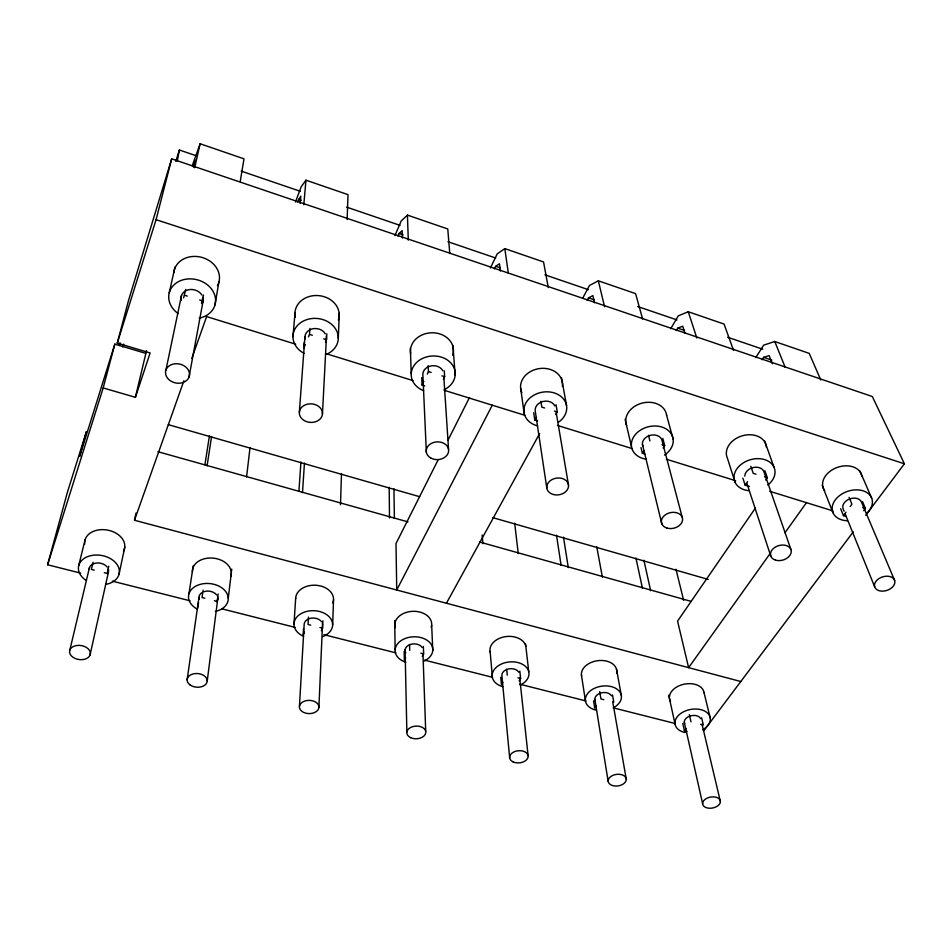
<?xml version="1.0" encoding="UTF-8"?>
<svg xmlns="http://www.w3.org/2000/svg" width="952" height="952" viewBox="0 0 952 952"><rect width="100%" height="100%" fill="white"/><g stroke="black" fill="none" stroke-linecap="round" stroke-linejoin="round"><path stroke-width="1.43" d="M340.495 504.762L341.482 473.739M332.653 624.952L333.533 599.712M347.147 219.412L348.004 194.648L305.949 180.178L301.213 186.747L295.489 201.967M338.305 338.388L339.305 313.291M321.336 630.724L322.573 628.177L322.895 620.799M318.908 707.514A9.758 6.616 0.9 0 0 304.878 701.005A9.758 6.616 0.9 0 0 303.724 712.429A9.758 6.616 0.9 0 0 318.908 707.514L322.466 625.119A9.163 6.533 1.4 0 0 322.323 623.417M322.454 414.06A11.591 9.294 4 0 0 305.83 404.636A11.591 9.294 4 0 0 304.426 420.677A11.591 9.294 4 0 0 322.454 414.06L326.369 338.436A10.758 8.984 5.2 0 0 326.203 336.092M325.465 342.232L326.524 339.697L326.833 333.795M308.472 617.122L308.067 624.5L310.709 625.167M303.533 628.82L303.2 634.734L304.414 632.176M299.428 706.503L304.188 624.036A9.163 6.533 1.4 0 1 311.542 618.122A9.163 6.533 1.4 0 1 321.562 621.787M293.978 624.203L295.703 597.868M302.498 492.612L304.45 463.112M308.46 336.925L309.495 334.366L309.912 328.476M298.928 491.137L300.939 461.982M304.2 342.553L303.771 348.408L305.33 344.576M299.344 412.275L304.926 336.651M292.954 336.71L294.989 313.065M303.819 204.728L305.949 180.178M300.142 203.395L300.808 196.136L297.417 202.086M246.592 476.928L250.031 447.511M228.266 598.296L231.764 569.129M218.139 594.024L217.187 601.39L214.438 600.688M207.227 680.942L217.818 598.451M203.097 590.18L202.05 597.547L204.811 598.249M187.116 679.859L198.98 597.309M197.719 608.173L198.551 602.342M188.96 593.762L193.185 566.035M207.084 465.849L211.582 436.492M204.918 464.766L209.44 435.742M240.201 181.665L243.998 158.853L200.122 143.752L192.209 165.922M214.974 304.914L218.972 281.625M189.067 376.956A12.09 9.651 11.7 0 0 174.549 363.831A12.09 9.651 11.7 0 0 168.92 379.646A12.09 9.651 11.7 0 0 189.067 376.956L203.288 299.868M201.491 303.486L203.49 295.037M177.286 161.055L179.369 149.999L196.231 155.759M183.617 297.905L185.711 289.444M740.799 681.525L134.482 520.256L135.993 513.057M165.934 370.078L181.487 295.572M119.024 574.294L124.807 547.067M90.071 654.964A10.46 7.069 8.3 0 0 76.969 645.48A10.46 7.069 8.3 0 0 72.816 657.154A10.46 7.069 8.3 0 0 90.071 654.964L108.349 572.414M169.23 292.883L175.025 266.834M108.79 566.178L107.183 573.425L104.303 572.699M194.708 167.754L200.122 143.752M193.494 167.243L195.112 160.138L192.732 166.338M145.632 353.323L114.835 344.112L103.173 387.952L135.398 397.305L146.548 350.526M93.058 562.263L91.38 569.403L94.248 570.141M69.817 650.157L89.452 567.606M78.671 565.714L85.037 539.939M135.398 397.305L150.13 352.954L117.274 343.101L156.069 219.674L171.681 158.841L872.318 396.52L904.4 463.802L865.713 515.294M117.274 343.101L128.579 300.249L171.681 158.841M80.694 573.14L47.6 564.762L67.33 492.529L86.37 431.625L79.671 456.377L114.835 344.112M119.226 345.576L120 342.732M47.6 564.762L103.173 387.952M175.799 161.34L179.369 149.999M122.796 346.933L123.689 344.1M134.482 520.256L183.891 380.752M191.792 358.428L206.62 316.576L295.715 344.219M394.89 235.668L401.197 220.983L407.42 215.093L447.773 228.98L449.76 253.506M397.924 236.167L399.078 233.49L402.172 230.646L402.387 238.048M424.735 385.893L422.045 385.06L423.795 381.395M427.281 374.065L428.448 371.613L428.15 365.723M490.387 268.036L497.218 253.863L504.81 248.615L543.556 261.955L548.281 287.611M494.421 268.892L495.683 266.31L499.455 263.775L500.443 271.07M443.37 379.36L444.667 376.695L444.275 370.78M438.075 459.935L395.996 543.533L396.734 590.014L492.279 405.207M448.094 440.026L469.467 397.555M582.85 297.916L589.49 285.469L598.344 280.804L635.591 293.621L642.588 318.956M587.146 300.344L588.491 297.845L592.906 295.608L594.56 302.784M405.695 657.749L404.35 660.224L404.172 651.335M537.594 420.879L534.798 420.01L536.19 417.428M446.428 603.235L539.653 433.541M422.272 656.333L423.64 653.869L423.366 646.491M555.849 414.513L557.265 411.942L556.016 404.683M670.732 328.702L678.252 315.874L688.26 311.744L724.079 324.073L733.54 350.431M676.325 330.582L677.741 328.166L682.739 326.203L684.964 333.26M502.906 682.287L501.454 684.678L500.752 677.277M645.051 454.175L642.386 453.354L643.897 450.879M519.149 680.906L520.625 678.526L519.816 671.136M663.163 448.047L664.686 445.584L662.806 438.444M755.781 357.547L763.683 345.136L774.761 341.518L809.236 353.382L820.803 380.026M762.147 359.689L763.635 357.345L769.168 355.632L772.358 363.747M596.285 705.86L594.726 708.169L593.548 700.874M749.379 486.508L745.166 485.199L747.57 481.629M765.682 480.082L767.3 477.714L764.861 470.716M755.436 508.035L677.562 621.12L688.617 667.649L770.335 553.255M784.948 532.787L806.451 502.68M687.13 731.445L684.393 730.755L686.047 728.53M846.138 516.496L843.448 515.663L845.983 512.224M850.219 506.5L851.921 504.215L849.077 497.349M863.702 510.712L865.404 508.439L862.536 501.656M703.802 730.755L853.266 531.847M319.943 627.511L322.573 628.177M420.855 653.167L423.64 653.869M517.947 677.848L520.625 678.526M603.806 699.672L600.95 698.947L599.736 691.664M700.589 724.282L703.338 724.972L701.624 717.796M112.36 581.148L190.067 600.795M221.721 608.804L295.12 627.38M323.894 634.651L395.853 652.858M424.628 660.141L492.267 677.241M519.613 684.167L585.801 700.91M613.147 707.824L675.027 723.472M157.853 451.688L408.015 521.91M479.499 541.974L691.069 601.355M168.254 424.64L419.677 496.706M492.541 517.579L708.252 579.411M326.822 353.87L413.085 380.633M444.203 390.284L524.838 415.298M557.384 425.401L632.39 448.666M666.352 459.209L735.694 480.724M769.656 491.256L832.929 510.891M184.521 295.227L187.27 296.096M199.658 299.975L202.419 300.832M309.495 334.366L312.339 335.259M323.692 338.805L326.524 339.697M428.448 371.613L431.149 372.458M441.966 375.85L444.667 376.695M544.615 407.992L541.795 407.111L540.891 401.304M554.445 411.062L557.265 411.942M662.009 444.751L664.686 445.584M756.019 474.179L753.199 473.299L750.842 466.302M764.48 476.833L767.3 477.714M862.714 507.594L865.404 508.439M156.069 219.674L904.4 463.802M298.476 199.301L301.248 200.253M399.078 233.49L403.22 234.894M495.683 266.31L499.8 267.702M588.491 297.845L593.965 299.701M677.741 328.166L684.583 330.487M763.635 357.345L771.858 360.142M241.225 171.122L300.261 191.281M346.659 207.131L400.078 225.374M447.868 241.689L495.671 258.016M544.877 274.819L588.455 289.705M637.65 306.508L677.015 319.943M727.625 337.234L762.766 349.229M859.953 471.085L871.687 498.158M894.678 580.53A10.472 7.092 -17.8 0 0 877.875 579.375A10.472 7.092 -17.8 0 0 881.481 591.121A10.472 7.092 -17.8 0 0 894.678 580.53L861.584 502.358A9.806 6.973 -18.9 0 0 850.16 498.765A9.806 6.973 -18.9 0 0 842.972 508.499L844.079 511.248M845.197 514.009L874.698 586.872M774.761 341.518L785.21 367.365M840.676 508.773L843.448 515.663M822.207 485.425L832.964 512.664M764.611 440.931L774.036 467.301M790.945 549.554L763.897 471.656A9.913 7.366 -16.9 0 0 753.199 467.551A9.913 7.366 -16.9 0 0 744.785 476.131M746.975 483.604L770.799 556.146M742.869 478.178L745.166 485.199M688.26 311.744L696.816 337.984M727.53 458.578L735.099 482.343M666.519 414.929L673.159 439.158M682.144 517.067L661.759 439.562A10.044 7.783 -13.8 0 0 649.264 435.635A10.044 7.783 -13.8 0 0 642.862 446.167M648.49 435.266L649.93 440.966M675.979 569.26L683.655 600.391M703.968 692.39L710.299 718.224M642.386 444.191L661.842 523.909M640.993 447.618L642.386 453.354M598.344 280.804L604.544 306.687M702.052 724.341L720.39 801.477A8.973 5.569 -10.1 0 1 707.205 807.939A8.973 5.569 -10.1 0 1 706.908 798.24A8.973 5.569 -10.1 0 1 720.39 801.477M625.119 419.368L631.473 446.571M689.343 714.654L690.997 721.842M684.262 722.151L702.612 803.667M682.786 723.568L684.393 730.755M643.897 560.24L650.656 590.716M668.744 695.186L675.016 723.972M635.924 558.039L642.433 588.205M596.749 546.722L602.378 577.174M616.515 669.149L621.311 695.436M561.525 377.825L566.547 405.564M612.505 694.924L613.778 702.207M612.695 701.695L626.249 779.057A9.115 5.831 -8 0 1 613.147 785.733A9.115 5.831 -8 0 1 612.207 775.678A9.115 5.831 -8 0 1 626.249 779.057M556.17 412.394L568.511 485.068A10.96 8.425 -8.8 0 1 553.017 494.421A10.96 8.425 -8.8 0 1 551.41 479.915A10.96 8.425 -8.8 0 1 568.511 485.068M594.869 699.47L608.149 781.294M563.489 537.19L568.296 567.618M581.422 674.98L585.516 701.338M556.515 535.262L561.109 565.393M546.793 487.948L535.202 410.764A10.21 8.199 -9.3 0 1 543.033 401.47A10.21 8.199 -9.3 0 1 554.849 405.968M533.715 412.704L534.798 420.01M504.81 248.615L508.356 273.367M520.661 388.273L524.135 413.227M514.675 523.195L518.257 553.588M525.563 643.968L528.765 671.743M519.732 678.062L528.11 755.674M506.678 669.22L507.261 675.135M509.677 757.982L501.906 675.872A8.746 6.057 -5.5 0 1 508.487 668.958A8.746 6.057 -5.5 0 1 518.721 672.16M482.152 535L482.926 543.687M490.125 651.418L492.434 677.8M452.914 345.409L455.175 375.1M443.846 377.325L448.547 449.296M426.353 452.271L422.914 375.743A10.436 8.604 -2.9 0 1 430.387 366.056A10.436 8.604 -2.9 0 1 442.823 370.768M421.724 377.647L422.045 385.06M431.684 625.262L432.779 650.525M407.42 215.093L408.301 240.142M423.009 654.928L425.711 731.279M410.383 348.527L411.216 373.565M409.574 644.433L409.717 650.335M405.088 649.681L406.861 731.981M393.938 488.769L394.378 518.388M394.711 620.561L395.128 649.847M389.178 487.281L389.499 518.019M626.606 425.389A20.73 16.279 -14.1 0 1 642.291 403.065A20.73 16.279 -14.1 0 1 666.638 415.358M521.886 392.712A21.063 17.136 -9.5 0 1 539.022 368.626A21.063 17.136 -9.5 0 1 562.346 386.464M824.658 490.661A20.254 14.625 -19.3 0 1 836.784 467.587A20.254 14.625 -19.3 0 1 861.893 476.547M490.197 652.251A18.112 12.733 -5.6 0 1 504.976 636.721A18.112 12.733 -5.6 0 1 525.825 646.253M84.74 544.056A20.206 14.577 9.8 0 1 107.516 530.085A20.206 14.577 9.8 0 1 123.474 551.184M173.823 272.712A23.086 19.337 14.6 0 1 202.371 257.54A23.086 19.337 14.6 0 1 217.437 285.636M410.633 353.68A21.527 17.981 -2.9 0 1 433.231 332.795A21.527 17.981 -2.9 0 1 452.676 355.191M395.187 627.725A18.493 13.233 -2.2 0 1 413.406 611.303A18.493 13.233 -2.2 0 1 431.197 627.297M295.655 598.641A18.957 13.721 1.6 0 1 317.266 585.373A18.957 13.721 1.6 0 1 332.807 602.961M670.494 701.422A17.541 11.71 -10.7 0 1 682.977 684.452A17.541 11.71 -10.7 0 1 704.087 692.842M727.423 458.233A20.468 15.434 -17.2 0 1 742.536 435.73A20.468 15.434 -17.2 0 1 766.443 447.273M581.553 675.837A17.802 12.221 -8.4 0 1 599.165 660.533A17.802 12.221 -8.4 0 1 616.622 673.207M295.358 317.29A22.17 18.731 5.7 0 1 318.051 295.572A22.17 18.731 5.7 0 1 338.353 320.11M192.399 571.914A19.516 14.173 5.7 0 1 213.748 558.181A19.516 14.173 5.7 0 1 230.789 576.448M684.619 723.556A8.473 5.557 -10.6 0 1 690.224 715.963A8.473 5.557 -10.6 0 1 700.684 718.641M685.202 732.54A17.874 11.733 -10.6 0 1 678.145 715.726A17.874 11.733 -10.6 0 1 705.206 711.334A17.874 11.733 -10.6 0 1 702.731 729.696M108.242 568.784A9.782 6.95 9.4 0 1 107.433 574.044M89.202 569.415A9.782 6.95 9.4 0 1 96.164 563.048A9.782 6.95 9.4 0 1 107.219 567.035M85.704 580.149A20.646 14.685 9.4 0 1 85.728 557.491A20.646 14.685 9.4 0 1 116.691 564A20.646 14.685 9.4 0 1 105.743 584.373M181.427 300.415A11.21 9.282 13.8 0 1 188.079 289.86A11.21 9.282 13.8 0 1 201.907 295.06M202.966 297.417A11.21 9.282 13.8 0 1 202.859 302.26M178.298 313.648A23.657 19.599 13.8 0 1 176.572 282.78A23.657 19.599 13.8 0 1 212.558 290.503A23.657 19.599 13.8 0 1 199.123 318.123M303.557 636.257A19.337 13.792 1.4 0 1 298.595 615.337A19.337 13.792 1.4 0 1 328.25 615.896A19.337 13.792 1.4 0 1 322.764 636.614M423.64 390.689A22.027 18.171 -2.9 0 1 415.667 363.45A22.027 18.171 -2.9 0 1 449.737 361.867A22.027 18.171 -2.9 0 1 444.203 389.737M405.802 652.882A8.937 6.295 -2.3 0 1 410.372 644.468A8.937 6.295 -2.3 0 1 422.152 647.491M405.885 662.259A18.861 13.292 -2.3 0 1 398.852 642.422A18.861 13.292 -2.3 0 1 427.995 640.922A18.861 13.292 -2.3 0 1 423.509 661.354M847.423 520.744A20.694 14.72 -18.9 0 1 833.892 502.061A20.694 14.72 -18.9 0 1 863.619 490.994A20.694 14.72 -18.9 0 1 866.665 513.58M217.556 596.69A9.437 6.759 5.4 0 1 216.449 601.747M199.265 599.082A9.437 6.759 5.4 0 1 201.872 592.679M203.847 591.716A9.437 6.759 5.4 0 1 216.675 595M196.921 608.911A19.932 14.256 5.4 0 1 194.708 586.753A19.932 14.256 5.4 0 1 225.243 590.954A19.932 14.256 5.4 0 1 215.39 611.446M595.321 700.922A8.592 5.807 -8.3 0 1 600.617 693.068A8.592 5.807 -8.3 0 1 611.493 695.852M596.452 710.216A18.148 12.257 -8.3 0 1 588.229 692.818A18.148 12.257 -8.3 0 1 615.682 688.308A18.148 12.257 -8.3 0 1 614.242 707.3M749.129 490.697A20.92 15.553 -16.9 0 1 736.17 469.967A20.92 15.553 -16.9 0 1 767.157 460.589A20.92 15.553 -16.9 0 1 767.859 485.032M537.571 425.901A21.551 17.314 -9.3 0 1 526.98 401.244A21.551 17.314 -9.3 0 1 559.514 395.401A21.551 17.314 -9.3 0 1 558.61 422.117M502.715 686.654A18.469 12.781 -5.5 0 1 495.718 667.84A18.469 12.781 -5.5 0 1 524.1 665.293A18.469 12.781 -5.5 0 1 520.28 685.071M646.384 459.221A21.194 16.422 -13.8 0 1 633.972 436.397A21.194 16.422 -13.8 0 1 666.233 428.995A21.194 16.422 -13.8 0 1 664.508 455.056M305.128 338.995A10.758 8.984 5.2 0 1 312.208 328.892A10.758 8.984 5.2 0 1 325.31 333.843M304.188 353.43A22.705 18.957 5.2 0 1 298.381 324.561A22.705 18.957 5.2 0 1 333.164 325.81A22.705 18.957 5.2 0 1 326.679 354.239M430.673 457.96A11.222 8.877 -3.1 0 0 448.57 451.617A11.222 8.877 -3.1 0 0 433.077 442.644A11.222 8.877 -3.1 0 0 430.673 457.96M410.657 737.681A9.508 6.355 -2.5 0 0 425.746 732.933A9.508 6.355 -2.5 0 0 412.525 726.685A9.508 6.355 -2.5 0 0 410.657 737.681M189.912 684.821A10.079 6.854 4.6 0 0 206.822 682.703A10.079 6.854 4.6 0 0 194.755 673.611A10.079 6.854 4.6 0 0 189.912 684.821M775.547 560.133A10.603 7.521 -15.8 0 0 791.267 551.505A10.603 7.521 -15.8 0 0 775.773 546.829A10.603 7.521 -15.8 0 0 775.547 560.133M513.045 761.862A9.294 6.093 -5.5 0 0 528.039 757.268A9.294 6.093 -5.5 0 0 515.591 751.271A9.294 6.093 -5.5 0 0 513.045 761.862M666.983 528.074A10.758 7.973 -13 0 0 682.608 519.102A10.758 7.973 -13 0 0 666.341 514.187A10.758 7.973 -13 0 0 666.983 528.074"/></g></svg>
